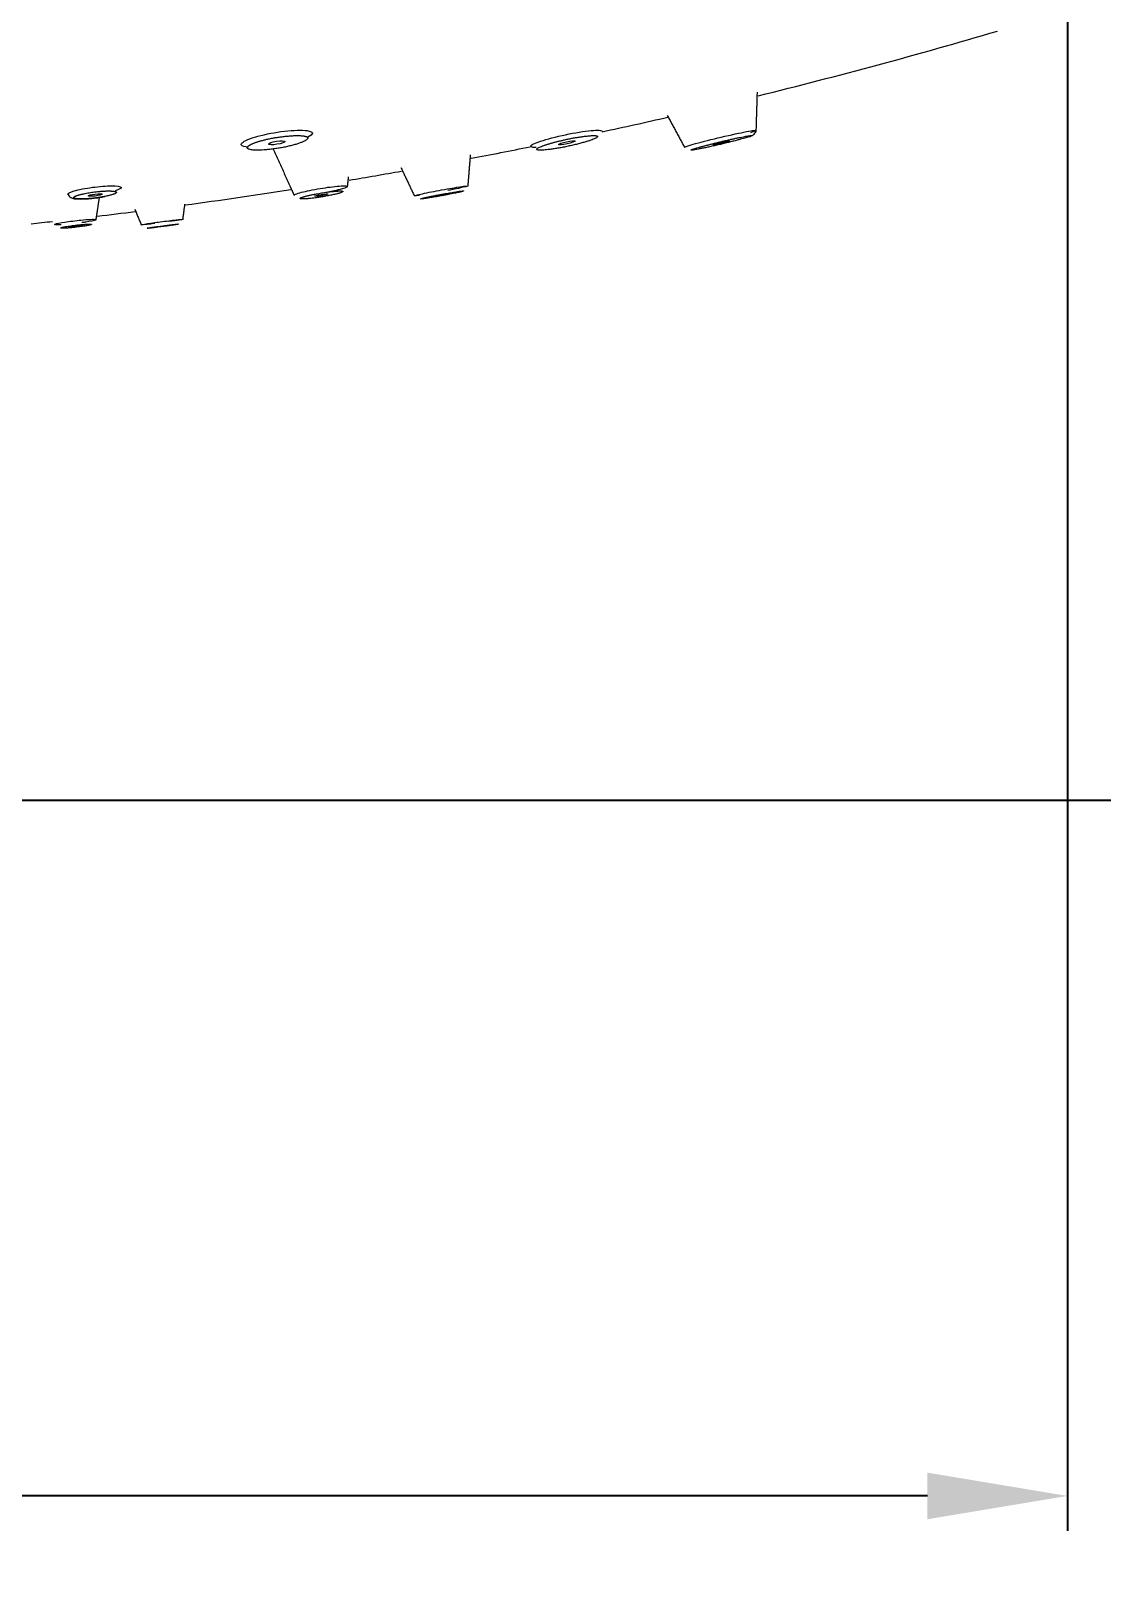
# Model space of a CAD drawing. Header units: inches. Extents: x 1105 to 1525, y -292 to 302.
# Drawn here: x 1245.2 to 1283.4, y 117.4 to 172.9 of the extents above; entities that cross this region are included whole.
import ezdxf

# ---------------------------------------------------------------- set-up
doc = ezdxf.new("R2010")
doc.units = ezdxf.units.IN
doc.header["$LTSCALE"] = 2.42
doc.header["$MEASUREMENT"] = 0
doc.header["$PDMODE"] = 3
doc.header["$PDSIZE"] = 0.3125
doc.layers.get('0').update_dxf_attribs({"linetype": 'CONTINUOUS'})
doc.layers.get('Defpoints').update_dxf_attribs({"linetype": 'CONTINUOUS'})
doc.layers.add('DIM', color=3, linetype='CONTINUOUS', lineweight=18)
doc.styles.get("Standard").update_dxf_attribs({"font": 'arial.ttf', "width": 0.8})
doc.dimstyles.new('ISO-25', dxfattribs={"dimtxt": 5, "dimasz": 2.5, "dimexe": 1.25, "dimexo": 0.625, "dimgap": 2, "dimtad": 1, "dimtih": 1, "dimtoh": 1, "dimdec": 1, "dimdsep": 46, "dimtxsty": 'Standard', "dimcen": 0, "dimclrd": 3, "dimclre": 3, "dimclrt": 4, "dimadec": 0, "dimazin": 0, "dimtfac": 1, "dimtdec": 1, "dimtmove": 0, "dimatfit": 3, "dimfxl": 1, "dimarcsym": 0})

# ---------------------------------------------------------------- blocks, each defined once
blk = doc.blocks.new('*D38')
at = {"layer": 'Defpoints', "color": 0, "transparency": 16777216}
for p in [(1224.209, 195.519), (1322.64, 195.519), (1224.209, 145.494)]:
    blk.add_point(p, dxfattribs=at)
at = {"layer": 'DIM', "color": 3, "lineweight": -2, "transparency": 16777216}
for p, q in [((1224.834, 195.519), (1323.89, 195.519)), ((1322.64, 190.519), (1322.64, 175.06)), ((1322.64, 150.494), (1322.64, 165.954)), ((1224.834, 145.494), (1323.89, 145.494))]:
    blk.add_line(p, q, dxfattribs=at)
at = {"layer": 'DIM', "color": 3, "transparency": 16777216}
for points in [[(1321.806, 190.519), (1323.473, 190.519), (1322.64, 195.519)], [(1321.806, 150.494), (1323.473, 150.494), (1322.64, 145.494)]]:
    blk.add_solid(points, dxfattribs=at)
at = {"layer": 'DIM', "color": 4, "transparency": 16777216, "insert": (1322.64, 170.507), "char_height": 5, "attachment_point": 5}
blk.add_mtext('50', dxfattribs=at)
blk = doc.blocks.new('*D41')
at = {"layer": 'Defpoints', "color": 0, "transparency": 16777216}
for p in [(1166.209, 175.449), (1282.209, 175.449), (1282.209, 120.66)]:
    blk.add_point(p, dxfattribs=at)
at = {"layer": 'DIM', "color": 3, "lineweight": -2, "transparency": 16777216}
for p, q in [((1166.209, 174.824), (1166.209, 119.41)), ((1282.209, 174.824), (1282.209, 119.41)), ((1171.209, 120.66), (1217.979, 120.66)), ((1277.209, 120.66), (1230.438, 120.66))]:
    blk.add_line(p, q, dxfattribs=at)
at = {"layer": 'DIM', "color": 3, "transparency": 16777216}
for points in [[(1171.209, 121.493), (1171.209, 119.826), (1166.209, 120.66)], [(1277.209, 121.493), (1277.209, 119.826), (1282.209, 120.66)]]:
    blk.add_solid(points, dxfattribs=at)
at = {"layer": 'DIM', "color": 4, "transparency": 16777216, "insert": (1224.209, 120.66), "char_height": 5, "attachment_point": 5}
blk.add_mtext('116', dxfattribs=at)

msp = doc.modelspace()

# ---------------------------------------------------------------- linework, layer by layer
at = {"linetype": 'Continuous', "lineweight": 18}
for start, end in [(283.82623, 286.40471), (282.15859, 282.85826), (280.76745, 281.39234), (279.47709, 280.0296), (277.7488, 278.86168), (276.13444, 276.35702), (276.82897, 277.22405)]:
    msp.add_arc((1224.209, 361.465), 196.516, start, end, dxfattribs=at)
for centre, major_axis, ratio in [((1253.979, 168.963), (-0.296, -0.046), 0.179324), ((1264.337, 168.963), (-0.294, -0.061), 0.117045), ((1269.856, 168.963), (-0.292, -0.069), 0.040649), ((1247.493, 167.098), (-0.248, -0.03), 0.140337), ((1255.571, 167.098), (-0.247, -0.04), 0.091599), ((1259.866, 167.098), (-0.246, -0.045), 0.031812), ((1246.795, 165.983), (0.248, 0.029), 0.066153), ((1249.89, 165.983), (0.248, 0.033), 0.022975)]:
    msp.add_ellipse(centre, major_axis=major_axis, ratio=ratio, dxfattribs=at)
for points, degree in [([(1271.101, 169.409), (1271.141, 170.766)], 1), ([(1267.925, 169.942), (1268.542, 168.801)], 1), ([(1255.25, 169.302), (1255.243, 169.263), (1255.184, 169.214), (1255.085, 169.165)], 3), ([(1270.858, 169.186), (1270.86, 169.187)], 1), ([(1270.904, 169.334), (1270.979, 169.357), (1271.035, 169.376), (1271.068, 169.39)], 3), ([(1253.853, 168.741), (1254.599, 167.089)], 1), ([(1260.81, 167.423), (1260.9, 168.53)], 1), ([(1258.409, 168.086), (1258.892, 167.07)], 1), ([(1254.466, 167.382), (1254.532, 167.236), (1254.599, 167.089)], 2), ([(1256.507, 167.4), (1256.526, 167.577), (1256.544, 167.753)], 2), ([(1247.529, 166.218), (1247.589, 166.617), (1247.649, 167.015)], 2), ([(1250.629, 166.231), (1250.701, 166.772)], 1), ([(1247.529, 166.218), (1247.546, 166.334), (1247.564, 166.45)], 2), ([(1248.911, 166.589), (1249.141, 166.035)], 1)]:
    msp.add_open_spline(points, degree=degree, dxfattribs=at)
at = {"linetype": 'Continuous', "lineweight": 13}
for points, knots in [([(1252.713, 168.888), (1252.689, 168.943), (1252.806, 169.028), (1253.224, 169.184), (1253.567, 169.27), (1254.202, 169.379), (1254.566, 169.414), (1254.94, 169.414), (1255.054, 169.403), (1255.133, 169.384)], [0, 0, 0, 0, 0.279564, 0.279564, 0.560838, 0.560838, 0.842112, 0.842112, 1, 1, 1, 1]), ([(1255.133, 169.384), (1255.195, 169.369), (1255.235, 169.348), (1255.25, 169.317), (1255.251, 169.31), (1255.25, 169.302)], [0, 0, 0, 0, 0.776743, 0.776743, 1, 1, 1, 1]), ([(1263.053, 168.858), (1263.06, 168.867), (1263.071, 168.876), (1263.173, 168.942), (1263.408, 169.028), (1263.972, 169.184), (1264.355, 169.27), (1264.972, 169.379), (1265.275, 169.414), (1265.519, 169.414), (1265.573, 169.403), (1265.588, 169.384)], [0, 0, 0, 0, 0.050312, 0.050312, 0.316978, 0.316978, 0.583645, 0.583645, 0.850311, 0.850311, 1, 1, 1, 1]), ([(1268.542, 168.801), (1268.539, 168.811), (1268.622, 168.842), (1268.958, 168.942), (1269.283, 169.028), (1269.924, 169.184), (1270.302, 169.27), (1270.825, 169.379), (1271.031, 169.414), (1271.115, 169.414), (1271.102, 169.403), (1271.052, 169.384)], [0, 0, 0, 0, 0.184839, 0.184839, 0.413731, 0.413731, 0.642623, 0.642623, 0.871515, 0.871515, 1, 1, 1, 1]), ([(1246.518, 167.123), (1246.507, 167.154), (1246.599, 167.205), (1246.892, 167.29), (1247.163, 167.343), (1247.627, 167.404), (1247.916, 167.426), (1248.265, 167.426), (1248.406, 167.404), (1248.445, 167.344), (1248.357, 167.292), (1248.209, 167.248)], [0, 0, 0, 0, 0.194368, 0.194368, 0.396398, 0.396398, 0.598429, 0.598429, 0.800459, 0.800459, 1, 1, 1, 1]), ([(1254.616, 167.078), (1254.589, 167.087), (1254.591, 167.102), (1254.686, 167.15), (1254.874, 167.203), (1255.276, 167.29), (1255.58, 167.343), (1256.031, 167.404), (1256.271, 167.426), (1256.434, 167.426), (1256.469, 167.422), (1256.489, 167.415)], [0, 0, 0, 0, 0.143424, 0.143424, 0.393424, 0.393424, 0.643424, 0.643424, 0.893424, 0.893424, 1, 1, 1, 1]), ([(1258.908, 167.078), (1258.933, 167.087), (1258.987, 167.102), (1259.196, 167.15), (1259.456, 167.203), (1259.914, 167.29), (1260.214, 167.343), (1260.583, 167.402), (1260.735, 167.423), (1260.788, 167.426)], [0, 0, 0, 0, 0.163913, 0.163913, 0.449628, 0.449628, 0.735342, 0.735342, 1, 1, 1, 1])]:
    msp.add_open_spline(points, degree=3, knots=knots, dxfattribs=at)
at = {"linetype": 'Continuous', "lineweight": 18}
for points, knots in [([(1254.982, 169.199), (1254.97, 169.202), (1254.943, 169.207), (1254.898, 169.213), (1254.847, 169.218), (1254.792, 169.221), (1254.731, 169.222), (1254.665, 169.221), (1254.594, 169.219), (1254.518, 169.215), (1254.437, 169.209), (1254.334, 169.2), (1254.21, 169.187), (1254.067, 169.169), (1253.927, 169.148), (1253.79, 169.123), (1253.656, 169.095), (1253.551, 169.071), (1253.474, 169.051), (1253.422, 169.037), (1253.372, 169.023), (1253.325, 169.009), (1253.281, 168.995), (1253.239, 168.981), (1253.199, 168.967), (1253.162, 168.953), (1253.127, 168.939), (1253.095, 168.925), (1253.065, 168.91), (1253.037, 168.896), (1253.012, 168.882), (1252.98, 168.862), (1252.947, 168.836), (1252.924, 168.807), (1252.921, 168.781), (1252.937, 168.758), (1252.972, 168.738), (1253.026, 168.722), (1253.096, 168.709), (1253.18, 168.701), (1253.278, 168.698), (1253.39, 168.7), (1253.515, 168.707), (1253.659, 168.718), (1253.818, 168.736), (1253.987, 168.759), (1254.155, 168.788), (1254.32, 168.821), (1254.452, 168.852), (1254.554, 168.878), (1254.626, 168.898), (1254.693, 168.918), (1254.755, 168.938), (1254.813, 168.958), (1254.865, 168.978), (1254.912, 168.997), (1254.954, 169.017), (1254.991, 169.037), (1255.03, 169.061), (1255.065, 169.088), (1255.087, 169.117), (1255.09, 169.142), (1255.074, 169.165), (1255.038, 169.184), (1255.003, 169.194), (1254.982, 169.199)], [0, 0, 0, 0, 0.012643, 0.025015, 0.037203, 0.049295, 0.061385, 0.073564, 0.085922, 0.098545, 0.111515, 0.124906, 0.146872, 0.167908, 0.188379, 0.208679, 0.229213, 0.250373, 0.259612, 0.268709, 0.277687, 0.286569, 0.29538, 0.304147, 0.312893, 0.321647, 0.330432, 0.339276, 0.348203, 0.357237, 0.366403, 0.375722, 0.397463, 0.418362, 0.438776, 0.459088, 0.479687, 0.500944, 0.522196, 0.542662, 0.562752, 0.582899, 0.603531, 0.62505, 0.650607, 0.675301, 0.699794, 0.724762, 0.750845, 0.764026, 0.776904, 0.78954, 0.802003, 0.814362, 0.826688, 0.839052, 0.851528, 0.864183, 0.877084, 0.89839, 0.918878, 0.938903, 0.958845, 0.979088, 1, 1, 1, 1]), ([(1265.43, 169.199), (1265.427, 169.202), (1265.419, 169.207), (1265.401, 169.213), (1265.377, 169.218), (1265.345, 169.221), (1265.308, 169.222), (1265.264, 169.221), (1265.213, 169.219), (1265.156, 169.215), (1265.093, 169.209), (1265.009, 169.2), (1264.904, 169.187), (1264.777, 169.169), (1264.646, 169.148), (1264.51, 169.123), (1264.371, 169.095), (1264.257, 169.071), (1264.17, 169.051), (1264.111, 169.037), (1264.052, 169.023), (1263.996, 169.009), (1263.941, 168.995), (1263.887, 168.981), (1263.835, 168.967), (1263.785, 168.953), (1263.736, 168.939), (1263.689, 168.925), (1263.643, 168.91), (1263.599, 168.896), (1263.556, 168.882), (1263.497, 168.862), (1263.428, 168.836), (1263.359, 168.807), (1263.308, 168.781), (1263.276, 168.758), (1263.263, 168.738), (1263.268, 168.722), (1263.29, 168.709), (1263.33, 168.701), (1263.388, 168.698), (1263.465, 168.7), (1263.558, 168.707), (1263.675, 168.718), (1263.81, 168.736), (1263.965, 168.759), (1264.127, 168.788), (1264.296, 168.821), (1264.44, 168.852), (1264.555, 168.878), (1264.639, 168.898), (1264.72, 168.918), (1264.797, 168.938), (1264.871, 168.958), (1264.942, 168.978), (1265.01, 168.997), (1265.074, 169.017), (1265.135, 169.037), (1265.205, 169.061), (1265.278, 169.088), (1265.345, 169.117), (1265.395, 169.142), (1265.426, 169.165), (1265.438, 169.184), (1265.435, 169.194), (1265.43, 169.199)], [0, 0, 0, 0, 0.012643, 0.025015, 0.037203, 0.049295, 0.061385, 0.073564, 0.085922, 0.098545, 0.111515, 0.124906, 0.146872, 0.167908, 0.188379, 0.208679, 0.229213, 0.250373, 0.259612, 0.268709, 0.277687, 0.286569, 0.29538, 0.304147, 0.312893, 0.321647, 0.330432, 0.339276, 0.348203, 0.357237, 0.366403, 0.375722, 0.397463, 0.418362, 0.438776, 0.459088, 0.479687, 0.500944, 0.522196, 0.542662, 0.562752, 0.582899, 0.603531, 0.62505, 0.650607, 0.675301, 0.699794, 0.724762, 0.750845, 0.764026, 0.776904, 0.78954, 0.802003, 0.814362, 0.826688, 0.839052, 0.851528, 0.864183, 0.877084, 0.89839, 0.918878, 0.938903, 0.958845, 0.979088, 1, 1, 1, 1]), ([(1270.906, 169.199), (1270.913, 169.202), (1270.925, 169.207), (1270.936, 169.213), (1270.94, 169.218), (1270.937, 169.221), (1270.928, 169.222), (1270.911, 169.221), (1270.886, 169.219), (1270.855, 169.215), (1270.817, 169.209), (1270.763, 169.2), (1270.69, 169.187), (1270.594, 169.169), (1270.487, 169.148), (1270.37, 169.123), (1270.243, 169.095), (1270.133, 169.071), (1270.047, 169.051), (1269.986, 169.037), (1269.927, 169.023), (1269.867, 169.009), (1269.808, 168.995), (1269.75, 168.981), (1269.692, 168.967), (1269.634, 168.953), (1269.577, 168.939), (1269.521, 168.925), (1269.465, 168.91), (1269.409, 168.896), (1269.354, 168.882), (1269.275, 168.862), (1269.178, 168.836), (1269.071, 168.807), (1268.979, 168.781), (1268.903, 168.758), (1268.842, 168.738), (1268.798, 168.722), (1268.77, 168.709), (1268.762, 168.701), (1268.773, 168.698), (1268.805, 168.7), (1268.856, 168.707), (1268.93, 168.718), (1269.026, 168.736), (1269.147, 168.759), (1269.284, 168.788), (1269.437, 168.821), (1269.575, 168.852), (1269.69, 168.878), (1269.775, 168.898), (1269.86, 168.918), (1269.943, 168.938), (1270.025, 168.958), (1270.106, 168.978), (1270.186, 168.997), (1270.265, 169.017), (1270.342, 169.037), (1270.435, 169.061), (1270.537, 169.088), (1270.642, 169.117), (1270.731, 169.142), (1270.806, 169.165), (1270.865, 169.184), (1270.894, 169.194), (1270.906, 169.199)], [0, 0, 0, 0, 0.012643, 0.025015, 0.037203, 0.049295, 0.061385, 0.073564, 0.085922, 0.098545, 0.111515, 0.124906, 0.146872, 0.167908, 0.188379, 0.208679, 0.229213, 0.250373, 0.259612, 0.268709, 0.277687, 0.286569, 0.29538, 0.304147, 0.312893, 0.321647, 0.330432, 0.339276, 0.348203, 0.357237, 0.366403, 0.375722, 0.397463, 0.418362, 0.438776, 0.459088, 0.479687, 0.500944, 0.522196, 0.542662, 0.562752, 0.582899, 0.603531, 0.62505, 0.650607, 0.675301, 0.699794, 0.724762, 0.750845, 0.764026, 0.776904, 0.78954, 0.802003, 0.814362, 0.826688, 0.839052, 0.851528, 0.864183, 0.877084, 0.89839, 0.918878, 0.938903, 0.958845, 0.979088, 1, 1, 1, 1]), ([(1270.86, 169.187), (1270.867, 169.189), (1270.934, 169.209), (1271.009, 169.252), (1271.085, 169.334), (1271.097, 169.382), (1271.099, 169.409)], [0, 0, 0, 0, 0.048486, 0.496448, 0.742273, 1, 1, 1, 1]), ([(1252.976, 168.804), (1252.831, 168.817), (1252.733, 168.847), (1252.714, 168.887), (1252.714, 168.887), (1252.713, 168.888)], [0, 0, 0, 0, 0.991735, 0.991735, 1, 1, 1, 1]), ([(1263.241, 168.797), (1263.23, 168.797), (1263.219, 168.797), (1263.081, 168.797), (1263.025, 168.82), (1263.053, 168.858)], [0, 0, 0, 0, 0.073954, 0.073954, 1, 1, 1, 1]), ([(1256.489, 167.415), (1256.515, 167.406), (1256.514, 167.391), (1256.42, 167.344), (1256.233, 167.291), (1255.965, 167.233), (1255.889, 167.218), (1255.808, 167.203)], [0, 0, 0, 0, 0.302523, 0.302523, 0.829845, 0.829845, 1, 1, 1, 1]), ([(1260.788, 167.426), (1260.792, 167.426), (1260.796, 167.426), (1260.838, 167.426), (1260.773, 167.404), (1260.522, 167.347), (1260.302, 167.301), (1260.091, 167.261)], [0, 0, 0, 0, 0.03741, 0.03741, 0.545024, 0.545024, 1, 1, 1, 1]), ([(1246.527, 167.124), (1246.538, 167.099), (1246.564, 167.057), (1246.626, 167.008), (1246.665, 166.992), (1246.688, 166.988)], [0, 0, 0, 0, 0.347541, 0.648191, 1, 1, 1, 1]), ([(1246.688, 166.988), (1246.695, 166.985), (1246.76, 166.958), (1246.895, 166.957), (1247.122, 166.956), (1247.339, 166.974), (1247.554, 166.998), (1247.738, 167.023), (1247.835, 167.045), (1247.845, 167.048)], [0, 0, 0, 0, 0.027889, 0.24393, 0.49057, 0.613566, 0.735494, 0.972737, 1, 1, 1, 1]), ([(1246.839, 166.966), (1246.85, 166.964), (1246.874, 166.962), (1246.914, 166.959), (1246.958, 166.957), (1247.005, 166.957), (1247.056, 166.958), (1247.111, 166.959), (1247.169, 166.962), (1247.232, 166.967), (1247.314, 166.973), (1247.416, 166.983), (1247.536, 166.997), (1247.655, 167.014), (1247.772, 167.034), (1247.873, 167.054), (1247.958, 167.072), (1248.026, 167.088), (1248.085, 167.104), (1248.135, 167.12), (1248.177, 167.135), (1248.21, 167.151), (1248.236, 167.166), (1248.252, 167.182), (1248.256, 167.196), (1248.247, 167.209), (1248.225, 167.22), (1248.189, 167.229), (1248.15, 167.235), (1248.114, 167.239), (1248.084, 167.242), (1248.053, 167.243), (1248.019, 167.245), (1247.983, 167.245), (1247.946, 167.245), (1247.906, 167.244), (1247.864, 167.242), (1247.82, 167.24), (1247.774, 167.237), (1247.726, 167.234), (1247.66, 167.228), (1247.577, 167.22), (1247.477, 167.209), (1247.379, 167.196), (1247.282, 167.181), (1247.187, 167.164), (1247.106, 167.148), (1247.039, 167.134), (1246.986, 167.121), (1246.938, 167.109), (1246.894, 167.097), (1246.856, 167.085), (1246.823, 167.073), (1246.794, 167.061), (1246.771, 167.049), (1246.749, 167.036), (1246.734, 167.021), (1246.729, 167.007), (1246.737, 166.994), (1246.758, 166.982), (1246.791, 166.973), (1246.822, 166.968), (1246.839, 166.966)], [0, 0, 0, 0, 0.014129, 0.027839, 0.041241, 0.054454, 0.067601, 0.080807, 0.094197, 0.107888, 0.121993, 0.147346, 0.172108, 0.196935, 0.222479, 0.24934, 0.268499, 0.286946, 0.304901, 0.322604, 0.340303, 0.358248, 0.376676, 0.397576, 0.417935, 0.438101, 0.458429, 0.479268, 0.50094, 0.511653, 0.522115, 0.532373, 0.542474, 0.552472, 0.562419, 0.572368, 0.582374, 0.592489, 0.602765, 0.613251, 0.623992, 0.645091, 0.665664, 0.68607, 0.706676, 0.727839, 0.74989, 0.76444, 0.778601, 0.792477, 0.806175, 0.819809, 0.833494, 0.847344, 0.861468, 0.87597, 0.897152, 0.917677, 0.937879, 0.958105, 0.978703, 1, 1, 1, 1]), ([(1254.827, 166.966), (1254.831, 166.964), (1254.84, 166.962), (1254.859, 166.959), (1254.884, 166.957), (1254.914, 166.957), (1254.949, 166.958), (1254.989, 166.959), (1255.034, 166.962), (1255.085, 166.967), (1255.154, 166.973), (1255.244, 166.983), (1255.357, 166.997), (1255.476, 167.014), (1255.599, 167.034), (1255.712, 167.054), (1255.812, 167.072), (1255.895, 167.088), (1255.971, 167.104), (1256.042, 167.12), (1256.107, 167.135), (1256.165, 167.151), (1256.219, 167.166), (1256.266, 167.182), (1256.303, 167.196), (1256.328, 167.209), (1256.34, 167.22), (1256.339, 167.229), (1256.329, 167.235), (1256.314, 167.239), (1256.301, 167.242), (1256.284, 167.243), (1256.265, 167.245), (1256.242, 167.245), (1256.217, 167.245), (1256.189, 167.244), (1256.158, 167.242), (1256.124, 167.24), (1256.087, 167.237), (1256.047, 167.234), (1255.991, 167.228), (1255.917, 167.22), (1255.825, 167.209), (1255.729, 167.196), (1255.631, 167.181), (1255.529, 167.164), (1255.438, 167.148), (1255.359, 167.134), (1255.295, 167.121), (1255.234, 167.109), (1255.177, 167.097), (1255.123, 167.085), (1255.072, 167.073), (1255.025, 167.061), (1254.982, 167.049), (1254.936, 167.036), (1254.891, 167.021), (1254.852, 167.007), (1254.827, 166.994), (1254.813, 166.982), (1254.813, 166.973), (1254.821, 166.968), (1254.827, 166.966)], [0, 0, 0, 0, 0.014129, 0.027839, 0.041241, 0.054454, 0.067601, 0.080807, 0.094197, 0.107888, 0.121993, 0.147346, 0.172108, 0.196935, 0.222479, 0.24934, 0.268499, 0.286946, 0.304901, 0.322604, 0.340303, 0.358248, 0.376676, 0.397576, 0.417935, 0.438101, 0.458429, 0.479268, 0.50094, 0.511653, 0.522115, 0.532373, 0.542474, 0.552472, 0.562419, 0.572368, 0.582374, 0.592489, 0.602765, 0.613251, 0.623992, 0.645091, 0.665664, 0.68607, 0.706676, 0.727839, 0.74989, 0.76444, 0.778601, 0.792477, 0.806175, 0.819809, 0.833494, 0.847344, 0.861468, 0.87597, 0.897152, 0.917677, 0.937879, 0.958105, 0.978703, 1, 1, 1, 1]), ([(1259.077, 167.086), (1258.991, 167.074), (1258.927, 167.067), (1258.887, 167.067), (1258.889, 167.071), (1258.908, 167.078)], [0, 0, 0, 0, 0.575343, 0.575343, 1, 1, 1, 1]), ([(1259.122, 166.966), (1259.119, 166.965), (1259.115, 166.963), (1259.111, 166.961), (1259.109, 166.959), (1259.11, 166.958), (1259.114, 166.958), (1259.12, 166.957), (1259.129, 166.958), (1259.14, 166.959), (1259.154, 166.96), (1259.171, 166.962), (1259.19, 166.964), (1259.211, 166.967), (1259.236, 166.97), (1259.277, 166.976), (1259.34, 166.985), (1259.432, 166.999), (1259.532, 167.016), (1259.642, 167.034), (1259.759, 167.055), (1259.878, 167.076), (1259.995, 167.098), (1260.108, 167.12), (1260.216, 167.141), (1260.312, 167.16), (1260.397, 167.178), (1260.467, 167.193), (1260.526, 167.207), (1260.573, 167.218), (1260.61, 167.228), (1260.636, 167.237), (1260.65, 167.243), (1260.645, 167.246), (1260.619, 167.245), (1260.573, 167.24), (1260.512, 167.232), (1260.443, 167.222), (1260.37, 167.211), (1260.289, 167.198), (1260.199, 167.182), (1260.102, 167.166), (1260.018, 167.151), (1259.95, 167.139), (1259.903, 167.13), (1259.856, 167.121), (1259.809, 167.113), (1259.764, 167.104), (1259.719, 167.096), (1259.675, 167.088), (1259.632, 167.079), (1259.589, 167.071), (1259.548, 167.063), (1259.507, 167.054), (1259.466, 167.046), (1259.416, 167.036), (1259.36, 167.024), (1259.3, 167.011), (1259.248, 166.999), (1259.204, 166.989), (1259.168, 166.98), (1259.14, 166.972), (1259.127, 166.968), (1259.122, 166.966)], [0, 0, 0, 0, 0.009012, 0.017854, 0.026558, 0.035156, 0.043683, 0.052174, 0.060665, 0.069191, 0.077787, 0.086488, 0.095326, 0.104333, 0.11354, 0.122973, 0.148387, 0.172931, 0.197178, 0.221721, 0.247134, 0.272485, 0.296855, 0.32082, 0.344982, 0.369929, 0.391355, 0.412194, 0.432832, 0.453665, 0.475079, 0.49743, 0.52416, 0.549358, 0.573729, 0.59805, 0.623103, 0.643493, 0.663602, 0.6838, 0.70445, 0.725892, 0.748433, 0.758681, 0.768717, 0.778575, 0.788289, 0.797895, 0.807432, 0.816938, 0.826451, 0.836011, 0.845655, 0.855421, 0.865345, 0.875461, 0.893685, 0.91141, 0.928844, 0.946203, 0.963708, 0.981573, 1, 1, 1, 1]), ([(1246.281, 166.039), (1246.222, 166.035), (1246.171, 166.033), (1246.058, 166.033), (1246.023, 166.047), (1246.109, 166.078), (1246.27, 166.111), (1246.56, 166.155), (1246.825, 166.188), (1247.104, 166.216), (1247.256, 166.226), (1247.357, 166.231)], [0, 0, 0, 0, 0.092733, 0.092733, 0.334133, 0.334133, 0.575533, 0.575533, 0.816933, 0.816933, 1, 1, 1, 1]), ([(1247.357, 166.231), (1247.39, 166.232), (1247.417, 166.233), (1247.518, 166.233), (1247.554, 166.22), (1247.468, 166.188), (1247.307, 166.155), (1247.123, 166.127), (1247.075, 166.12), (1247.023, 166.113)], [0, 0, 0, 0, 0.096245, 0.096245, 0.494532, 0.494532, 0.89282, 0.89282, 1, 1, 1, 1]), ([(1249.622, 166.083), (1249.558, 166.075), (1249.499, 166.068), (1249.32, 166.047), (1249.176, 166.033), (1249.12, 166.033), (1249.176, 166.047), (1249.367, 166.078), (1249.591, 166.111), (1249.921, 166.155), (1250.181, 166.188), (1250.418, 166.216), (1250.525, 166.226), (1250.584, 166.231)], [0, 0, 0, 0, 0.06508, 0.06508, 0.261563, 0.261563, 0.458046, 0.458046, 0.654529, 0.654529, 0.851012, 0.851012, 1, 1, 1, 1]), ([(1250.584, 166.231), (1250.602, 166.232), (1250.616, 166.233), (1250.651, 166.233), (1250.594, 166.22), (1250.423, 166.191), (1250.265, 166.168), (1250.121, 166.148)], [0, 0, 0, 0, 0.118528, 0.118528, 0.608874, 0.608874, 1, 1, 1, 1]), ([(1247.233, 166.059), (1247.225, 166.058), (1247.207, 166.057), (1247.18, 166.056), (1247.151, 166.054), (1247.121, 166.052), (1247.09, 166.05), (1247.058, 166.047), (1247.025, 166.044), (1246.991, 166.041), (1246.955, 166.038), (1246.918, 166.034), (1246.881, 166.03), (1246.817, 166.023), (1246.731, 166.013), (1246.625, 166), (1246.528, 165.986), (1246.461, 165.975), (1246.415, 165.966), (1246.387, 165.961), (1246.362, 165.956), (1246.339, 165.951), (1246.32, 165.946), (1246.303, 165.941), (1246.289, 165.937), (1246.277, 165.933), (1246.269, 165.929), (1246.26, 165.923), (1246.259, 165.917), (1246.278, 165.912), (1246.32, 165.911), (1246.368, 165.912), (1246.409, 165.914), (1246.435, 165.915), (1246.462, 165.917), (1246.491, 165.919), (1246.521, 165.921), (1246.553, 165.924), (1246.585, 165.927), (1246.619, 165.93), (1246.654, 165.933), (1246.691, 165.937), (1246.728, 165.941), (1246.792, 165.948), (1246.879, 165.958), (1246.985, 165.971), (1247.082, 165.985), (1247.146, 165.996), (1247.185, 166.003), (1247.206, 166.007), (1247.225, 166.01), (1247.242, 166.014), (1247.259, 166.017), (1247.274, 166.02), (1247.288, 166.024), (1247.301, 166.027), (1247.313, 166.03), (1247.323, 166.033), (1247.332, 166.036), (1247.34, 166.038), (1247.347, 166.041), (1247.352, 166.044), (1247.358, 166.047), (1247.362, 166.052), (1247.357, 166.056), (1247.341, 166.059), (1247.315, 166.06), (1247.279, 166.06), (1247.249, 166.059), (1247.233, 166.059)], [0, 0, 0, 0, 0.010853, 0.021538, 0.032096, 0.04257, 0.053002, 0.063438, 0.073921, 0.084496, 0.095203, 0.106085, 0.11718, 0.128525, 0.161447, 0.192182, 0.222029, 0.252399, 0.264885, 0.277196, 0.289405, 0.301589, 0.313823, 0.326181, 0.338736, 0.351557, 0.36471, 0.378253, 0.411419, 0.44209, 0.471625, 0.501536, 0.51185, 0.522043, 0.532157, 0.542237, 0.552328, 0.562475, 0.572721, 0.58311, 0.593682, 0.604476, 0.61553, 0.626876, 0.660016, 0.69088, 0.72074, 0.750993, 0.759512, 0.767915, 0.776221, 0.784449, 0.792618, 0.800749, 0.808861, 0.816975, 0.825113, 0.833292, 0.841535, 0.84986, 0.858286, 0.866831, 0.875513, 0.897613, 0.918578, 0.93883, 0.958832, 0.979067, 1, 1, 1, 1]), ([(1250.427, 166.059), (1250.423, 166.058), (1250.412, 166.057), (1250.395, 166.056), (1250.376, 166.054), (1250.355, 166.052), (1250.332, 166.05), (1250.308, 166.047), (1250.282, 166.044), (1250.254, 166.041), (1250.224, 166.038), (1250.192, 166.034), (1250.159, 166.03), (1250.102, 166.023), (1250.021, 166.013), (1249.914, 166), (1249.809, 165.986), (1249.729, 165.975), (1249.671, 165.966), (1249.634, 165.961), (1249.599, 165.956), (1249.565, 165.951), (1249.534, 165.946), (1249.504, 165.941), (1249.477, 165.937), (1249.452, 165.933), (1249.428, 165.929), (1249.397, 165.923), (1249.365, 165.917), (1249.347, 165.912), (1249.353, 165.911), (1249.376, 165.912), (1249.4, 165.914), (1249.416, 165.915), (1249.435, 165.917), (1249.455, 165.919), (1249.477, 165.921), (1249.501, 165.924), (1249.527, 165.927), (1249.555, 165.93), (1249.584, 165.933), (1249.616, 165.937), (1249.649, 165.941), (1249.706, 165.948), (1249.788, 165.958), (1249.895, 165.971), (1250, 165.985), (1250.076, 165.996), (1250.126, 166.003), (1250.152, 166.007), (1250.177, 166.01), (1250.201, 166.014), (1250.224, 166.017), (1250.247, 166.02), (1250.268, 166.024), (1250.289, 166.027), (1250.308, 166.03), (1250.327, 166.033), (1250.345, 166.036), (1250.362, 166.038), (1250.378, 166.041), (1250.393, 166.044), (1250.414, 166.047), (1250.438, 166.052), (1250.458, 166.056), (1250.467, 166.059), (1250.465, 166.06), (1250.452, 166.06), (1250.437, 166.059), (1250.427, 166.059)], [0, 0, 0, 0, 0.010854, 0.021539, 0.032097, 0.042571, 0.053003, 0.063439, 0.073923, 0.084497, 0.095205, 0.106086, 0.117181, 0.128526, 0.161447, 0.192182, 0.222029, 0.252401, 0.264886, 0.277198, 0.289408, 0.301592, 0.313825, 0.326183, 0.338738, 0.351559, 0.364711, 0.378255, 0.41142, 0.442091, 0.471626, 0.501538, 0.511853, 0.522046, 0.532161, 0.542241, 0.552332, 0.562478, 0.572725, 0.583113, 0.593685, 0.604479, 0.615532, 0.626878, 0.660017, 0.690881, 0.720741, 0.750994, 0.759513, 0.767916, 0.776222, 0.78445, 0.792619, 0.80075, 0.808862, 0.816977, 0.825114, 0.833293, 0.841536, 0.84986, 0.858286, 0.866831, 0.875513, 0.897612, 0.918577, 0.938828, 0.958831, 0.979066, 1, 1, 1, 1])]:
    msp.add_open_spline(points, degree=3, knots=knots, dxfattribs=at)

# ---------------------------------------------------------------- dimensions: what is measured, and where the dimension line sits
at = {"layer": 'DIM'}
dim = msp.add_linear_dim(base=(1322.64, 195.519), p1=(1224.209, 145.494), p2=(1224.209, 195.519), angle=90, dimstyle='ISO-25', override={"dimasz": 5, "dimtad": 0}, dxfattribs=at)
dim.commit()
dim.dimension.update_dxf_attribs({"geometry": '*D38', "text_midpoint": (1322.64, 170.507)})
dim = msp.add_linear_dim(base=(1282.209, 120.66), p1=(1166.209, 175.449), p2=(1282.209, 175.449), dimstyle='ISO-25', override={"dimasz": 5, "dimtad": 0}, dxfattribs=at)
dim.commit()
dim.dimension.update_dxf_attribs({"geometry": '*D41', "text_midpoint": (1224.209, 120.66)})

doc.saveas('drawing.dxf')
